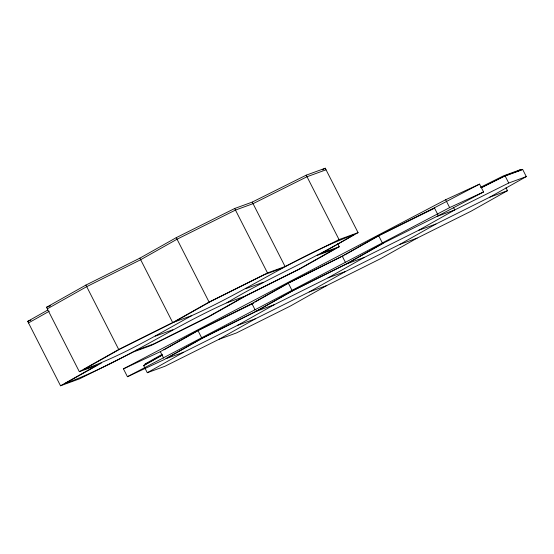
<?xml version="1.0" encoding="UTF-8"?>
<svg xmlns="http://www.w3.org/2000/svg" width="554" height="554" viewBox="0 0 554 554"><rect width="100%" height="100%" fill="white"/><g stroke="black" fill="none" stroke-linecap="round" stroke-linejoin="round"><path stroke-width="0.83" d="M47.748 310.053L27.7 321.355L60.525 385.778L96.915 365.273L79.34 371.692L46.515 307.269L85.905 285.075L139.871 258.15L176.255 237.652L234.674 208.505L252.25 202.092L306.217 175.168L325.24 168.222L358.071 232.645L321.68 253.15L339.256 246.731L337.698 243.663M47.312 308.841L86.701 286.647L140.668 259.722L177.058 239.217L235.478 210.077L253.053 203.664L307.02 176.74L326.043 169.794M28.503 322.927L49.292 311.209M322.276 169.898L325.24 168.222M79.34 371.692L118.729 349.498L172.696 322.58L209.087 302.075L267.499 272.935L285.075 266.516L339.041 239.591L358.071 232.645M101.368 363.057L64.977 383.555C121.748 362.704 171.74 327.345 226.877 302.796C267.942 277.928 312.553 259.736 353.618 234.868C296.847 255.719 246.855 291.079 191.719 315.628C156.616 335.122 121.7 355.897 83.793 369.47L120.176 348.972L174.143 322.047L210.534 301.542L264.5 274.625L282.076 268.205M317.227 255.373L334.803 248.954L298.419 269.459L244.453 296.376L208.062 316.881L154.095 343.799L136.519 350.218M339.256 246.731L299.866 268.925L245.9 295.85L209.509 316.348L151.097 345.495L133.521 351.908L79.554 378.832L60.525 385.778M123.438 368.853L160.335 351.658L197.923 330.482L251.89 303.557L288.281 283.059L342.24 256.135L378.631 235.63L434.378 207.826L479.556 184.115L483.559 191.968L438.38 215.679L382.634 243.49L346.243 263.995L292.283 290.912L255.893 311.417L201.926 338.335L164.337 359.518L127.441 376.713L123.438 368.853L445.651 199.731L479.556 184.115M163.894 349.886L199.08 330.059L253.697 303.135M162.301 354.269L145.079 363.971L146.699 363.376M254.999 302.041L288.689 283.052M481.142 187.709L505.04 175.791L522.616 169.372L526.3 176.601L489.909 197.106L435.943 224.024L399.559 244.529L345.592 271.446L309.201 291.951L255.235 318.875L218.844 339.373L164.884 366.298L147.302 372.717L143.625 365.488L162.19 355.024M145.404 364.601L161.872 355.315M344.602 255.034L379.795 235.208L434.405 208.29M147.302 372.717L183.693 352.212L237.659 325.288L274.05 304.79L328.016 277.866L364.4 257.361L418.367 230.443L454.758 209.938L508.724 183.021L526.3 176.601M183.693 352.212L166.117 358.632L202.508 338.127L256.474 311.203L292.858 290.705L346.825 263.78L383.216 243.275M518.267 170.895L520.518 169.635L503.517 175.84L480.498 187.321M521.134 170.21L522.616 169.372M506.017 187.792L507.485 190.687L471.101 211.192L417.134 238.109L380.743 258.614L326.777 285.532L290.386 306.037L236.426 332.961L218.844 339.373M127.441 376.713L449.654 207.591L483.559 191.968M289.437 282.63L340.855 256.987M481.585 187.571L503.842 176.47L520.026 170.556M46.515 307.269L50.504 305.808M27.7 321.355L30.872 320.198M437.182 216.358L454.758 209.938L453.65 207.771M489.909 197.106L507.485 190.687M245.685 288.71L263.261 282.291M341.624 256.599L343.245 256.01M418.367 230.443L435.943 224.024M174.143 322.047L191.719 315.628M226.877 302.796L244.453 296.376M346.825 263.78L364.4 257.361M399.559 244.529L417.134 238.109M155.335 336.133L172.91 329.713M328.016 277.866L345.592 271.446M256.474 311.203L274.05 304.79M309.201 291.951L326.777 285.532M237.659 325.288L255.235 318.875M143.625 365.488L145.217 364.906M505.04 175.791L508.724 183.021M445.651 199.731L449.654 207.591M434.378 207.826L438.38 215.679M378.631 235.63L382.634 243.49M306.217 175.168L339.041 239.591M342.24 256.135L345.516 262.561M252.25 202.092L285.075 266.516M288.281 283.059L292.283 290.912M234.674 208.505L267.499 272.935M251.89 303.557L255.165 309.991M176.255 237.652L209.087 302.075M197.923 330.482L201.926 338.335M139.871 258.15L172.696 322.58M160.335 351.658L163.61 358.092M85.905 285.075L118.729 349.498"/></g></svg>
